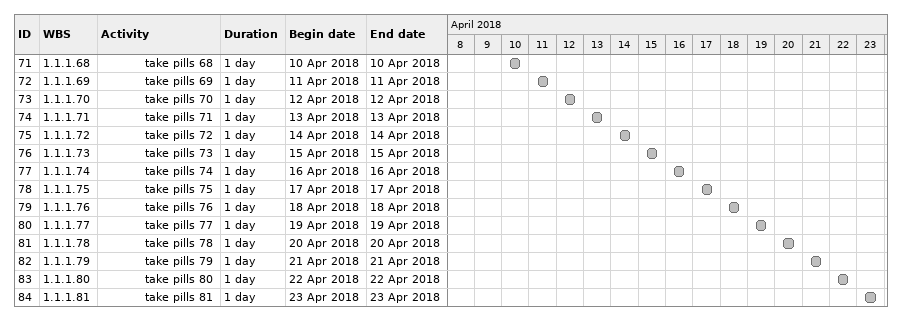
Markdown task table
| ID | WBS | Task | Duration | Start | Finish |
|---|---|---|---|---|---|
| 71 | 1.1.1.68 | take pills 68 | 1d | 2018-04-10 | 2018-04-10 |
| 72 | 1.1.1.69 | take pills 69 | 1d | 2018-04-11 | 2018-04-11 |
| 73 | 1.1.1.70 | take pills 70 | 1d | 2018-04-12 | 2018-04-12 |
| 74 | 1.1.1.71 | take pills 71 | 1d | 2018-04-13 | 2018-04-13 |
| 75 | 1.1.1.72 | take pills 72 | 1d | 2018-04-14 | 2018-04-14 |
| 76 | 1.1.1.73 | take pills 73 | 1d | 2018-04-15 | 2018-04-15 |
| 77 | 1.1.1.74 | take pills 74 | 1d | 2018-04-16 | 2018-04-16 |
| 78 | 1.1.1.75 | take pills 75 | 1d | 2018-04-17 | 2018-04-17 |
| 79 | 1.1.1.76 | take pills 76 | 1d | 2018-04-18 | 2018-04-18 |
| 80 | 1.1.1.77 | take pills 77 | 1d | 2018-04-19 | 2018-04-19 |
| 81 | 1.1.1.78 | take pills 78 | 1d | 2018-04-20 | 2018-04-20 |
| 82 | 1.1.1.79 | take pills 79 | 1d | 2018-04-21 | 2018-04-21 |
| 83 | 1.1.1.80 | take pills 80 | 1d | 2018-04-22 | 2018-04-22 |
| 84 | 1.1.1.81 | take pills 81 | 1d | 2018-04-23 | 2018-04-23 |
